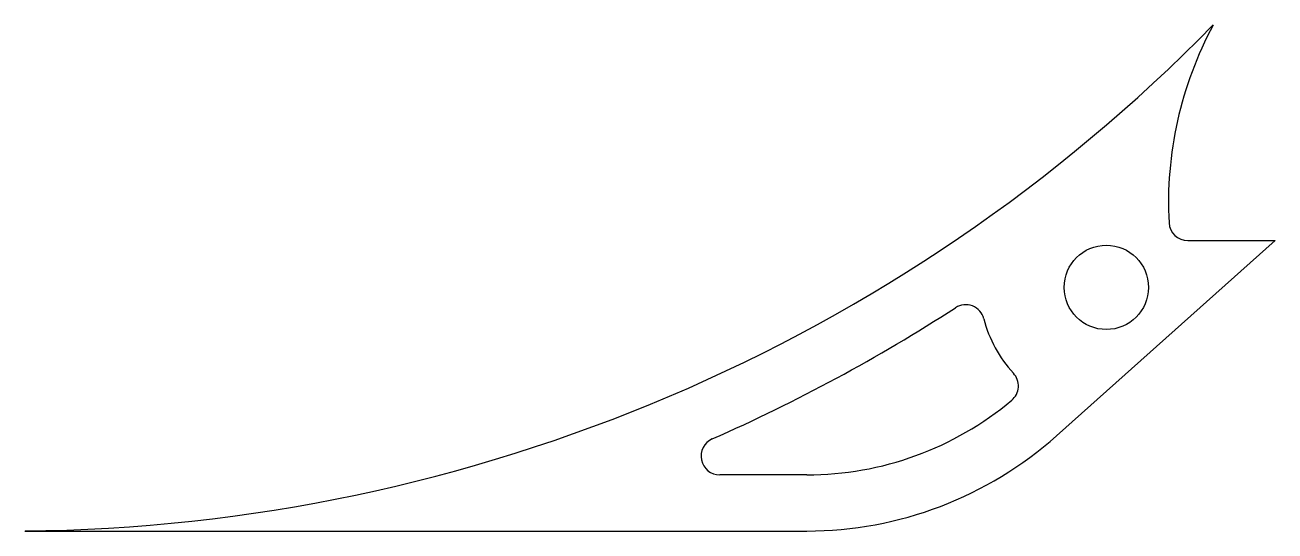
# Model space of a CAD drawing. Extents: x -92.7 to -26, y -8 to 19.
import ezdxf

# ---------------------------------------------------------------- set-up
doc = ezdxf.new("R2010")
doc.units = 0
doc.layers.add('VISIBLE', color=7, linetype='CONTINUOUS')

msp = doc.modelspace()

# ---------------------------------------------------------------- linework, layer by layer
at = {"layer": 'VISIBLE'}
for p, q in [((-26, 7.5), (-37.655, -2.914)), ((-30.657, 7.5), (-26, 7.5)), ((-50.981, -5.004), (-55.624, -5.004)), ((-92.697, -8), (-50.981, -8))]:
    msp.add_line(p, q, dxfattribs=at)
msp.add_circle((-35, 5), 2.25, dxfattribs=at)
for centre, radius, start, end in [((-93.572, 81.996), 90, 270.55751, 315.57679), ((-11.684, 9.521), 20, 151.70932, 183.08068), ((-30.657, 8.5), 1, 183.08068, 270), ((-42.507, 3.076), 1, 14.37598, 122.90486), ((-93.572, 81.996), 93, 293.81013, 302.90486), ((-35, 5), 6.75, 194.37598, 222.72966), ((-40.693, -0.259), 1, 310.00506, 42.72966), ((-50.981, 12), 17.004, 270, 310.00506), ((-55.624, -4.004), 1, 113.81013, 270), ((-50.981, 12), 20, 270, 311.78068)]:
    msp.add_arc(centre, radius, start, end, dxfattribs=at)

doc.saveas('drawing.dxf')
